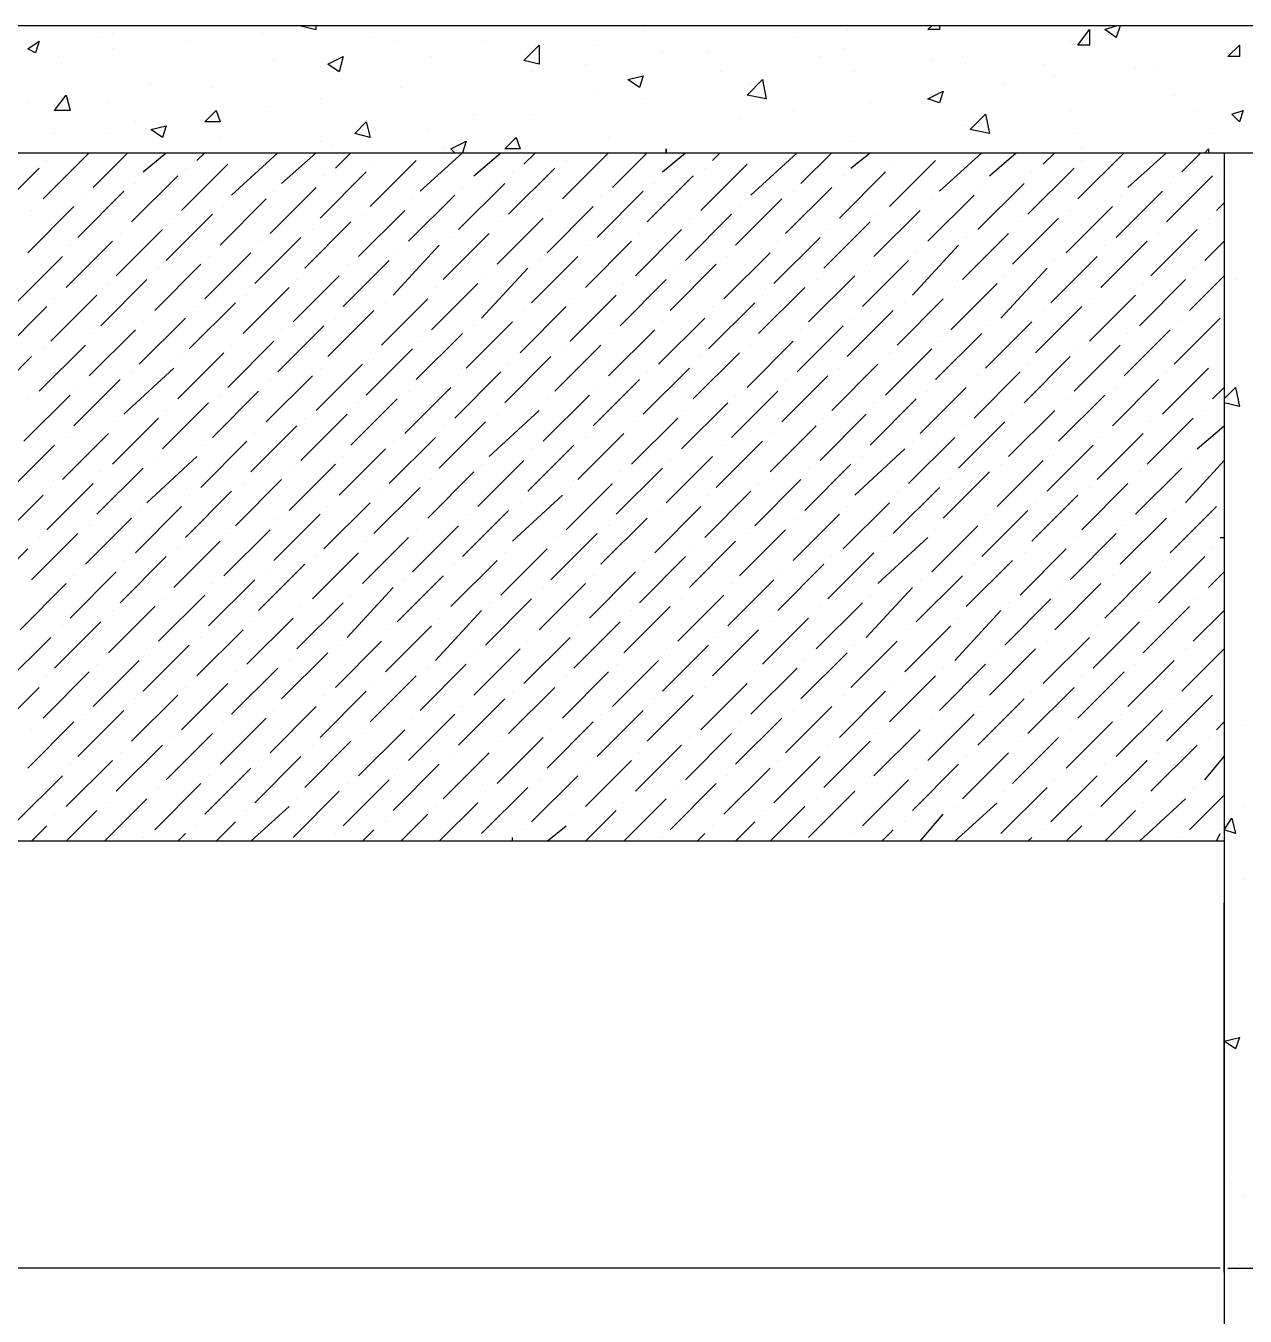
# Model space of a CAD drawing. Header units: inches. Extents: x 9636 to 21597, y -10243 to 557.
# Drawn here: x 14416.1 to 14474.4, y -2381.8 to -2320.2 of the extents above; entities that cross this region are included whole.
import ezdxf

# ---------------------------------------------------------------- set-up
doc = ezdxf.new("R2010")
doc.units = ezdxf.units.IN
doc.header["$MEASUREMENT"] = 0
doc.layers.add('PDF2_0', color=7, linetype='Continuous')
doc.layers.add('PDF2_IEL-HATCH-002', color=7, linetype='Continuous', true_color=0xd7ebd2)

msp = doc.modelspace()

# ---------------------------------------------------------------- linework, layer by layer
at = {"layer": 'PDF2_0', "lineweight": 25}
for points in [[(14818.435, -2326.237), (14818.435, -2429.13), (14827.438, -2429.13), (14827.438, -2320.173), (14216.322, -2320.173), (14216.322, -2437.031), (14225.325, -2437.031), (14225.325, -2326.237)], [(14216.322, -2326.237), (14827.438, -2326.237)], [(14473.373, -2326.237), (14473.373, -2410.205), (14482.376, -2410.205), (14482.376, -2326.237)], [(14473.373, -2359.126), (14321.421, -2359.126), (14321.421, -2365.189), (14225.325, -2365.189)]]:
    msp.add_lwpolyline(points, dxfattribs=at)
at = {"layer": 'PDF2_0', "color": 254, "lineweight": 25, "true_color": 0xdbdbdb}
msp.add_lwpolyline([(14473.373, -2379.705), (14473.373, -2362.066)], close=True, dxfattribs=at)
at = {"layer": 'PDF2_0', "color": 5, "lineweight": 25}
for points in [[(14473.189, -2379.521), (14403.001, -2379.521)], [(14473.557, -2379.521), (14475.945, -2379.521)]]:
    msp.add_lwpolyline(points, dxfattribs=at)
at = {"layer": 'PDF2_0', "color": 5, "transparency": 33554559}
for points in [[(14473.189, -2379.521), (14473.373, -2379.521), (14473.373, -2379.521)], [(14473.557, -2379.521), (14473.373, -2379.521), (14473.373, -2379.521)]]:
    msp.add_solid(points, dxfattribs=at)
at = {"layer": 'PDF2_IEL-HATCH-002', "color": 251, "lineweight": 25, "true_color": 0x636466}
for points in [[(14422.11, -2320.173), (14422.11, -2320.173)], [(14429.276, -2320.173), (14429.276, -2320.173)], [(14429.276, -2320.173), (14430.011, -2320.357), (14430.011, -2320.173)], [(14459.776, -2320.173), (14459.776, -2320.357), (14459.225, -2320.357), (14459.409, -2320.173)], [(14468.412, -2320.173), (14468.228, -2320.724), (14467.677, -2320.357), (14468.228, -2320.173)], [(14471.168, -2320.173), (14471.168, -2320.173)], [(14419.721, -2320.724), (14419.721, -2320.724)], [(14420.272, -2320.541), (14420.272, -2320.541)], [(14427.438, -2320.541), (14427.438, -2320.541)], [(14432.767, -2320.724), (14432.767, -2320.724)], [(14445.628, -2320.357), (14445.628, -2320.357)], [(14452.978, -2320.724), (14452.978, -2320.724)], [(14455.367, -2320.357), (14455.367, -2320.357)], [(14460.879, -2320.357), (14460.879, -2320.357)], [(14420.272, -2321.276), (14420.272, -2321.276)], [(14423.947, -2320.908), (14423.947, -2320.908)], [(14433.869, -2320.908), (14433.869, -2320.908)], [(14438.095, -2320.908), (14438.095, -2320.908)], [(14440.484, -2321.092), (14440.484, -2321.092)], [(14443.424, -2321.092), (14443.424, -2321.092)], [(14455.183, -2321.276), (14455.183, -2321.276)], [(14466.023, -2320.908), (14466.023, -2320.908)], [(14417.7, -2321.643), (14417.7, -2321.643)], [(14427.989, -2321.827), (14427.989, -2321.827)], [(14435.523, -2321.643), (14435.523, -2321.643)], [(14442.872, -2322.011), (14442.872, -2322.011)], [(14446.547, -2321.459), (14446.547, -2321.459)], [(14448.752, -2321.459), (14448.752, -2321.459)], [(14454.08, -2321.643), (14454.08, -2321.643)], [(14459.409, -2321.827), (14459.409, -2321.827)], [(14460.879, -2321.643), (14460.879, -2321.643)], [(14464.737, -2322.011), (14464.737, -2322.011)], [(14430.378, -2322.378), (14430.378, -2322.378)], [(14440.3, -2322.378), (14440.3, -2322.378)], [(14449.303, -2322.378), (14449.303, -2322.378)], [(14455.734, -2322.378), (14455.734, -2322.378)], [(14465.288, -2322.562), (14465.288, -2322.562)], [(14469.147, -2322.194), (14469.147, -2322.194)], [(14470.066, -2322.194), (14470.066, -2322.194)], [(14422.11, -2322.929), (14422.11, -2322.929)], [(14425.05, -2323.113), (14425.05, -2323.113)], [(14434.053, -2323.113), (14434.053, -2323.113)], [(14450.773, -2322.929), (14450.773, -2322.929)], [(14462.9, -2322.929), (14462.9, -2322.929)], [(14416.23, -2323.848), (14416.23, -2323.848)], [(14420.089, -2323.848), (14420.089, -2323.848)], [(14430.194, -2323.664), (14430.194, -2323.664)], [(14443.424, -2323.297), (14443.424, -2323.297)], [(14445.628, -2323.664), (14445.628, -2323.664)], [(14456.469, -2323.848), (14456.469, -2323.848)], [(14470.984, -2323.48), (14470.984, -2323.48)], [(14427.622, -2324.032), (14427.622, -2324.032)], [(14437.544, -2324.399), (14437.544, -2324.399)], [(14440.3, -2324.399), (14440.3, -2324.399)], [(14452.794, -2324.215), (14452.794, -2324.215)], [(14466.023, -2324.215), (14466.023, -2324.215)], [(14472.087, -2324.215), (14472.087, -2324.215)], [(14421.375, -2324.767), (14421.375, -2324.767)], [(14450.222, -2324.583), (14450.222, -2324.583)], [(14460.879, -2324.95), (14460.879, -2324.95)], [(14417.516, -2325.318), (14417.516, -2325.318)], [(14420.089, -2325.318), (14420.089, -2325.318)], [(14425.417, -2325.502), (14425.417, -2325.502)], [(14430.194, -2325.685), (14430.194, -2325.685)], [(14431.848, -2325.318), (14431.848, -2325.318)], [(14435.339, -2325.134), (14435.339, -2325.134)], [(14436.625, -2326.237), (14436.441, -2326.053), (14437.176, -2325.685), (14436.993, -2326.237)], [(14443.975, -2325.502), (14443.975, -2325.502)], [(14455.55, -2325.685), (14455.55, -2325.685)], [(14466.391, -2325.318), (14466.391, -2325.318)], [(14472.822, -2325.318), (14472.822, -2325.318)], [(14430.746, -2325.869), (14430.746, -2325.869)], [(14436.074, -2326.053), (14436.074, -2326.053)], [(14440.116, -2325.869), (14440.116, -2325.869)], [(14466.575, -2326.053), (14466.575, -2326.053)], [(14472.454, -2326.237), (14472.638, -2326.053), (14472.638, -2326.237)], [(14473.557, -2327.706), (14473.557, -2327.706)], [(14473.924, -2332.3), (14473.924, -2332.3)], [(14473.373, -2337.996), (14473.924, -2337.445), (14474.108, -2338.363), (14473.373, -2338.18)], [(14474.292, -2353.614), (14474.292, -2353.614)], [(14474.292, -2357.472), (14474.292, -2357.472)], [(14474.292, -2360.963), (14474.292, -2360.963)], [(14473.74, -2369.048), (14473.74, -2369.048)], [(14473.74, -2375.479), (14473.74, -2375.479)], [(14474.292, -2376.03), (14474.292, -2376.03)], [(14473.74, -2379.153), (14473.74, -2379.153)], [(14474.108, -2379.337), (14474.108, -2379.337)]]:
    msp.add_lwpolyline(points, dxfattribs=at)
for points in [[(14466.942, -2320.357), (14466.942, -2321.092), (14466.391, -2321.092)], [(14416.781, -2320.908), (14416.598, -2321.459), (14416.23, -2321.276)], [(14440.667, -2322.011), (14439.933, -2321.827), (14440.667, -2321.092)], [(14474.108, -2321.092), (14474.108, -2321.643), (14473.557, -2321.643)], [(14431.297, -2321.643), (14431.113, -2322.378), (14430.562, -2322.011)], [(14445.628, -2322.562), (14445.445, -2323.113), (14444.893, -2322.746)], [(14451.508, -2323.664), (14450.589, -2323.48), (14451.324, -2322.746)], [(14418.068, -2323.48), (14418.251, -2324.215), (14417.516, -2324.215)], [(14459.96, -2323.297), (14459.776, -2323.848), (14459.225, -2323.664)], [(14425.233, -2324.215), (14425.417, -2324.767), (14424.682, -2324.767)], [(14462.165, -2325.318), (14461.246, -2325.134), (14461.981, -2324.399)], [(14474.292, -2324.215), (14474.108, -2324.767), (14473.74, -2324.399)], [(14422.845, -2324.95), (14422.661, -2325.502), (14422.11, -2325.134)], [(14432.399, -2324.767), (14432.583, -2325.502), (14431.848, -2325.318)], [(14439.565, -2325.502), (14439.749, -2326.053), (14439.014, -2326.053)], [(14446.731, -2326.053), (14446.731, -2326.237)], [(14473.74, -2358.023), (14473.924, -2358.758), (14473.373, -2358.575)], [(14474.108, -2368.497), (14473.924, -2369.048), (14473.373, -2368.68)]]:
    msp.add_lwpolyline(points, close=True, dxfattribs=at)
at = {"layer": 'PDF2_IEL-HATCH-002', "lineweight": 25}
for points in [[(14416.965, -2328.441), (14419.17, -2326.237)], [(14419.354, -2327.89), (14421.007, -2326.237)], [(14421.742, -2327.155), (14422.845, -2326.237)], [(14424.315, -2326.604), (14424.682, -2326.237)], [(14425.968, -2328.258), (14428.173, -2326.237)], [(14426.152, -2326.237), (14426.152, -2326.237)], [(14428.357, -2327.706), (14430.011, -2326.237)], [(14430.929, -2326.972), (14431.664, -2326.237)], [(14433.318, -2326.237), (14433.502, -2326.237)], [(14434.972, -2328.074), (14436.993, -2326.237)], [(14437.544, -2327.339), (14438.83, -2326.237)], [(14439.933, -2326.788), (14440.484, -2326.237)], [(14441.77, -2328.441), (14443.975, -2326.237)], [(14444.159, -2327.89), (14445.812, -2326.237)], [(14446.547, -2327.155), (14447.65, -2326.237)], [(14448.936, -2326.604), (14449.303, -2326.237)], [(14450.773, -2328.258), (14452.978, -2326.237)], [(14450.957, -2326.237), (14450.957, -2326.237)], [(14453.162, -2327.706), (14454.632, -2326.237)], [(14455.55, -2326.972), (14456.469, -2326.237)], [(14458.123, -2326.237), (14458.123, -2326.237)], [(14459.776, -2328.074), (14461.797, -2326.237)], [(14462.165, -2327.339), (14463.451, -2326.237)], [(14464.737, -2326.788), (14465.288, -2326.237)], [(14466.391, -2328.441), (14468.596, -2326.237)], [(14468.78, -2327.89), (14470.617, -2326.237)], [(14471.352, -2327.155), (14472.271, -2326.237)], [(14414.577, -2329.176), (14416.781, -2326.972)], [(14417.149, -2326.604), (14417.149, -2326.604)], [(14423.58, -2328.993), (14425.785, -2326.788)], [(14423.763, -2326.972), (14423.763, -2326.972)], [(14432.583, -2328.809), (14434.788, -2326.604)], [(14432.767, -2326.788), (14432.767, -2326.788)], [(14439.198, -2329.176), (14441.402, -2326.972)], [(14441.954, -2326.604), (14441.954, -2326.604)], [(14448.385, -2328.993), (14450.589, -2326.788)], [(14448.568, -2326.972), (14448.568, -2326.972)], [(14457.388, -2328.809), (14459.593, -2326.604)], [(14457.571, -2326.788), (14457.571, -2326.788)], [(14464.002, -2329.176), (14466.207, -2326.972)], [(14466.575, -2326.604), (14466.575, -2326.604)], [(14473.189, -2326.972), (14473.189, -2326.972)], [(14421.191, -2329.544), (14423.396, -2327.339)], [(14430.194, -2329.36), (14432.399, -2327.155)], [(14430.378, -2327.339), (14430.378, -2327.339)], [(14439.381, -2327.155), (14439.381, -2327.155)], [(14445.812, -2329.544), (14448.017, -2327.339)], [(14454.999, -2329.36), (14457.204, -2327.155)], [(14455.183, -2327.339), (14455.183, -2327.339)], [(14464.186, -2327.155), (14464.186, -2327.155)], [(14470.617, -2329.544), (14472.822, -2327.339)], [(14418.619, -2330.279), (14420.824, -2328.074)], [(14421.375, -2327.706), (14421.375, -2327.706)], [(14427.806, -2330.095), (14430.011, -2327.89)], [(14427.989, -2328.074), (14427.989, -2328.074)], [(14436.809, -2329.911), (14439.014, -2327.706)], [(14436.993, -2327.89), (14436.993, -2327.89)], [(14443.424, -2330.279), (14445.628, -2328.074)], [(14446.18, -2327.706), (14446.18, -2327.706)], [(14452.427, -2330.095), (14454.632, -2327.89)], [(14452.794, -2328.074), (14452.794, -2328.074)], [(14461.614, -2329.911), (14463.819, -2327.706)], [(14461.797, -2327.89), (14461.797, -2327.89)], [(14468.228, -2330.279), (14470.433, -2328.074)], [(14470.801, -2327.706), (14470.801, -2327.706)], [(14416.23, -2331.014), (14418.435, -2328.809)], [(14418.986, -2328.258), (14418.986, -2328.258)], [(14425.417, -2330.646), (14427.622, -2328.441)], [(14425.601, -2328.809), (14425.601, -2328.809)], [(14434.42, -2330.463), (14436.625, -2328.258)], [(14434.604, -2328.441), (14434.604, -2328.441)], [(14441.035, -2331.014), (14443.24, -2328.809)], [(14443.607, -2328.258), (14443.607, -2328.258)], [(14450.038, -2330.646), (14452.243, -2328.441)], [(14450.222, -2328.809), (14450.222, -2328.809)], [(14459.225, -2330.463), (14461.43, -2328.258)], [(14459.409, -2328.441), (14459.409, -2328.441)], [(14465.84, -2331.014), (14468.045, -2328.809)], [(14468.412, -2328.258), (14468.412, -2328.258)], [(14473.006, -2328.993), (14473.373, -2328.625)], [(14416.414, -2328.993), (14416.414, -2328.993)], [(14422.845, -2331.381), (14425.05, -2329.176)], [(14423.212, -2329.36), (14423.212, -2329.36)], [(14432.032, -2331.198), (14434.237, -2328.993)], [(14432.215, -2329.176), (14432.215, -2329.176)], [(14438.646, -2331.565), (14440.851, -2329.36)], [(14441.219, -2328.993), (14441.219, -2328.993)], [(14447.65, -2331.381), (14449.854, -2329.176)], [(14447.833, -2329.36), (14447.833, -2329.36)], [(14456.653, -2331.198), (14458.858, -2328.993)], [(14456.837, -2329.176), (14456.837, -2329.176)], [(14463.267, -2331.565), (14465.472, -2329.36)], [(14466.023, -2328.993), (14466.023, -2328.993)], [(14472.638, -2329.36), (14472.638, -2329.36)], [(14420.456, -2332.116), (14422.661, -2329.911)], [(14429.459, -2331.749), (14431.664, -2329.544)], [(14429.827, -2329.911), (14429.827, -2329.911)], [(14438.83, -2329.544), (14438.83, -2329.544)], [(14445.261, -2332.116), (14447.466, -2329.911)], [(14454.264, -2331.749), (14456.469, -2329.544)], [(14454.448, -2329.911), (14454.448, -2329.911)], [(14463.635, -2329.544), (14463.635, -2329.544)], [(14469.882, -2332.116), (14472.087, -2329.911)], [(14418.068, -2332.667), (14420.272, -2330.463)], [(14418.251, -2330.646), (14418.251, -2330.646)], [(14420.64, -2330.095), (14420.64, -2330.095)], [(14427.071, -2332.484), (14429.276, -2330.279)], [(14427.255, -2330.463), (14427.255, -2330.463)], [(14433.685, -2333.035), (14435.89, -2330.646)], [(14436.074, -2332.3), (14438.279, -2330.095)], [(14436.441, -2330.279), (14436.441, -2330.279)], [(14442.872, -2332.667), (14445.077, -2330.463)], [(14443.056, -2330.646), (14443.056, -2330.646)], [(14445.445, -2330.095), (14445.445, -2330.095)], [(14451.876, -2332.484), (14454.08, -2330.279)], [(14452.059, -2330.463), (14452.059, -2330.463)], [(14458.49, -2333.035), (14460.695, -2330.646)], [(14460.879, -2332.3), (14463.084, -2330.095)], [(14461.063, -2330.279), (14461.063, -2330.279)], [(14467.493, -2332.667), (14469.698, -2330.463)], [(14467.677, -2330.646), (14467.677, -2330.646)], [(14470.249, -2330.095), (14470.249, -2330.095)], [(14472.454, -2331.381), (14473.373, -2330.463)], [(14415.679, -2333.402), (14417.884, -2331.198)], [(14424.682, -2333.219), (14426.887, -2331.014)], [(14424.866, -2331.198), (14424.866, -2331.198)], [(14433.869, -2331.014), (14433.869, -2331.014)], [(14440.3, -2333.402), (14442.505, -2331.198)], [(14449.487, -2333.219), (14451.692, -2331.014)], [(14449.671, -2331.198), (14449.671, -2331.198)], [(14458.674, -2331.014), (14458.674, -2331.014)], [(14465.105, -2333.402), (14467.31, -2331.198)], [(14422.294, -2333.77), (14424.498, -2331.565)], [(14422.477, -2331.749), (14422.477, -2331.749)], [(14431.297, -2333.586), (14433.502, -2331.381)], [(14431.481, -2331.565), (14431.481, -2331.565)], [(14437.911, -2334.137), (14440.116, -2331.749)], [(14440.667, -2331.381), (14440.667, -2331.381)], [(14446.915, -2333.77), (14449.119, -2331.565)], [(14447.282, -2331.749), (14447.282, -2331.749)], [(14456.102, -2333.586), (14458.306, -2331.381)], [(14456.285, -2331.565), (14456.285, -2331.565)], [(14462.716, -2334.137), (14464.921, -2331.749)], [(14465.288, -2331.381), (14465.288, -2331.381)], [(14471.903, -2331.749), (14471.903, -2331.749)], [(14419.721, -2334.505), (14421.926, -2332.3)], [(14420.089, -2332.484), (14420.089, -2332.484)], [(14428.908, -2334.321), (14431.113, -2332.116)], [(14429.092, -2332.3), (14429.092, -2332.3)], [(14435.523, -2334.689), (14437.728, -2332.484)], [(14438.095, -2332.116), (14438.095, -2332.116)], [(14444.526, -2334.505), (14446.731, -2332.3)], [(14444.71, -2332.484), (14444.71, -2332.484)], [(14453.529, -2334.321), (14455.734, -2332.116)], [(14453.897, -2332.3), (14453.897, -2332.3)], [(14460.328, -2334.689), (14462.532, -2332.484)], [(14462.9, -2332.116), (14462.9, -2332.116)], [(14469.331, -2334.505), (14471.536, -2332.3)], [(14469.514, -2332.484), (14469.514, -2332.484)], [(14471.719, -2333.77), (14473.373, -2332.116)], [(14417.333, -2335.24), (14419.538, -2333.035)], [(14426.52, -2334.872), (14428.724, -2332.667)], [(14426.703, -2333.035), (14426.703, -2333.035)], [(14435.707, -2332.667), (14435.707, -2332.667)], [(14442.137, -2335.24), (14444.342, -2333.035)], [(14451.141, -2334.872), (14453.345, -2332.667)], [(14451.324, -2333.035), (14451.324, -2333.035)], [(14460.511, -2332.667), (14460.511, -2332.667)], [(14466.942, -2335.24), (14469.147, -2333.035)], [(14414.944, -2335.791), (14417.149, -2333.586)], [(14417.516, -2333.219), (14417.516, -2333.219)], [(14423.947, -2335.607), (14426.152, -2333.402)], [(14424.315, -2333.586), (14424.315, -2333.586)], [(14433.134, -2335.424), (14435.339, -2333.219)], [(14433.318, -2333.402), (14433.318, -2333.402)], [(14439.749, -2335.791), (14441.954, -2333.586)], [(14442.321, -2333.219), (14442.321, -2333.219)], [(14448.752, -2335.607), (14450.957, -2333.402)], [(14448.936, -2333.586), (14448.936, -2333.586)], [(14457.755, -2335.424), (14459.96, -2333.219)], [(14458.123, -2333.402), (14458.123, -2333.402)], [(14464.37, -2335.791), (14466.575, -2333.586)], [(14467.126, -2333.219), (14467.126, -2333.219)], [(14421.559, -2336.342), (14423.763, -2334.137)], [(14421.742, -2334.321), (14421.742, -2334.321)], [(14430.562, -2335.975), (14432.767, -2333.77)], [(14430.929, -2334.137), (14430.929, -2334.137)], [(14437.176, -2336.526), (14439.381, -2334.321)], [(14439.933, -2333.77), (14439.933, -2333.77)], [(14446.363, -2336.342), (14448.568, -2334.137)], [(14446.547, -2334.321), (14446.547, -2334.321)], [(14455.367, -2335.975), (14457.571, -2333.77)], [(14455.55, -2334.137), (14455.55, -2334.137)], [(14461.981, -2336.526), (14464.186, -2334.321)], [(14464.737, -2333.77), (14464.737, -2333.77)], [(14470.984, -2336.342), (14473.189, -2334.137)], [(14471.352, -2334.321), (14471.352, -2334.321)], [(14419.17, -2336.893), (14421.375, -2334.689)], [(14419.354, -2334.872), (14419.354, -2334.872)], [(14428.173, -2336.71), (14430.378, -2334.505)], [(14428.357, -2334.689), (14428.357, -2334.689)], [(14434.788, -2337.077), (14436.993, -2334.872)], [(14437.544, -2334.505), (14437.544, -2334.505)], [(14443.975, -2336.893), (14446.18, -2334.689)], [(14444.159, -2334.872), (14444.159, -2334.872)], [(14452.978, -2336.71), (14455.183, -2334.505)], [(14453.162, -2334.689), (14453.162, -2334.689)], [(14459.593, -2337.077), (14461.797, -2334.872)], [(14462.165, -2334.505), (14462.165, -2334.505)], [(14468.596, -2336.893), (14470.801, -2334.689)], [(14468.78, -2334.872), (14468.78, -2334.872)], [(14416.781, -2337.628), (14418.986, -2335.424)], [(14425.785, -2337.445), (14427.989, -2335.24)], [(14425.968, -2335.424), (14425.968, -2335.424)], [(14434.972, -2335.24), (14434.972, -2335.24)], [(14441.402, -2337.628), (14443.607, -2335.424)], [(14450.589, -2337.445), (14452.794, -2335.24)], [(14450.773, -2335.424), (14450.773, -2335.424)], [(14459.776, -2335.24), (14459.776, -2335.24)], [(14466.207, -2337.628), (14468.412, -2335.424)], [(14414.209, -2338.18), (14416.414, -2335.975)], [(14416.965, -2335.607), (14416.965, -2335.607)], [(14423.396, -2337.996), (14425.601, -2335.791)], [(14423.58, -2335.975), (14423.58, -2335.975)], [(14432.399, -2337.812), (14434.604, -2335.607)], [(14432.583, -2335.791), (14432.583, -2335.791)], [(14439.014, -2338.18), (14441.219, -2335.975)], [(14441.77, -2335.607), (14441.77, -2335.607)], [(14448.017, -2337.996), (14450.222, -2335.791)], [(14448.385, -2335.975), (14448.385, -2335.975)], [(14457.204, -2337.812), (14459.409, -2335.607)], [(14457.388, -2335.791), (14457.388, -2335.791)], [(14463.819, -2338.18), (14466.023, -2335.975)], [(14466.391, -2335.607), (14466.391, -2335.607)], [(14473.006, -2335.975), (14473.006, -2335.975)], [(14420.824, -2338.731), (14423.212, -2336.526)], [(14421.191, -2336.71), (14421.191, -2336.71)], [(14430.011, -2338.547), (14432.215, -2336.342)], [(14430.194, -2336.526), (14430.194, -2336.526)], [(14436.625, -2338.915), (14438.83, -2336.71)], [(14439.198, -2336.342), (14439.198, -2336.342)], [(14445.628, -2338.731), (14447.833, -2336.526)], [(14445.812, -2336.71), (14445.812, -2336.71)], [(14454.632, -2338.547), (14456.837, -2336.342)], [(14454.999, -2336.526), (14454.999, -2336.526)], [(14461.43, -2338.915), (14463.635, -2336.71)], [(14464.002, -2336.342), (14464.002, -2336.342)], [(14470.433, -2338.731), (14472.638, -2336.526)], [(14470.617, -2336.71), (14470.617, -2336.71)], [(14418.435, -2339.282), (14420.64, -2337.077)], [(14418.619, -2337.445), (14418.619, -2337.445)], [(14427.622, -2339.098), (14429.827, -2336.893)], [(14427.806, -2337.077), (14427.806, -2337.077)], [(14434.237, -2339.65), (14436.441, -2337.445)], [(14436.809, -2336.893), (14436.809, -2336.893)], [(14443.24, -2339.282), (14445.445, -2337.077)], [(14443.424, -2337.445), (14443.424, -2337.445)], [(14452.243, -2339.098), (14454.448, -2336.893)], [(14452.427, -2337.077), (14452.427, -2337.077)], [(14458.858, -2339.65), (14461.063, -2337.445)], [(14461.614, -2336.893), (14461.614, -2336.893)], [(14468.045, -2339.282), (14470.249, -2337.077)], [(14468.228, -2337.445), (14468.228, -2337.445)], [(14472.822, -2337.996), (14473.373, -2337.445)], [(14416.046, -2340.017), (14418.251, -2337.812)], [(14416.23, -2337.996), (14416.23, -2337.996)], [(14425.05, -2339.833), (14427.255, -2337.628)], [(14425.417, -2337.812), (14425.417, -2337.812)], [(14431.664, -2340.201), (14433.869, -2337.996)], [(14434.42, -2337.628), (14434.42, -2337.628)], [(14440.851, -2340.017), (14443.056, -2337.812)], [(14441.035, -2337.996), (14441.035, -2337.996)], [(14449.854, -2339.833), (14452.059, -2337.628)], [(14450.038, -2337.812), (14450.038, -2337.812)], [(14456.469, -2340.201), (14458.674, -2337.996)], [(14459.225, -2337.628), (14459.225, -2337.628)], [(14465.472, -2340.017), (14467.677, -2337.812)], [(14465.84, -2337.996), (14465.84, -2337.996)], [(14422.661, -2340.384), (14424.866, -2338.18)], [(14422.845, -2338.547), (14422.845, -2338.547)], [(14432.032, -2338.18), (14432.032, -2338.18)], [(14438.279, -2340.752), (14440.667, -2338.547)], [(14447.466, -2340.384), (14449.671, -2338.18)], [(14447.65, -2338.547), (14447.65, -2338.547)], [(14456.653, -2338.18), (14456.653, -2338.18)], [(14463.084, -2340.752), (14465.288, -2338.547)], [(14472.454, -2338.547), (14472.454, -2338.547)], [(14420.272, -2341.119), (14422.477, -2338.915)], [(14420.456, -2339.098), (14420.456, -2339.098)], [(14426.887, -2341.487), (14429.092, -2339.282)], [(14429.276, -2340.936), (14431.481, -2338.731)], [(14429.459, -2338.915), (14429.459, -2338.915)], [(14435.89, -2341.303), (14438.095, -2339.098)], [(14436.074, -2339.282), (14436.074, -2339.282)], [(14438.646, -2338.731), (14438.646, -2338.731)], [(14445.077, -2341.119), (14447.282, -2338.915)], [(14445.261, -2339.098), (14445.261, -2339.098)], [(14451.692, -2341.487), (14453.897, -2339.282)], [(14454.08, -2340.936), (14456.285, -2338.731)], [(14454.264, -2338.915), (14454.264, -2338.915)], [(14460.695, -2341.303), (14462.9, -2339.098)], [(14460.879, -2339.282), (14460.879, -2339.282)], [(14463.267, -2338.731), (14463.267, -2338.731)], [(14469.698, -2341.119), (14471.903, -2338.915)], [(14469.882, -2339.098), (14469.882, -2339.098)], [(14472.087, -2340.384), (14473.373, -2339.282)], [(14417.884, -2341.854), (14420.089, -2339.65)], [(14418.068, -2339.833), (14418.068, -2339.833)], [(14427.071, -2339.65), (14427.071, -2339.65)], [(14433.502, -2342.038), (14435.707, -2339.833)], [(14442.505, -2341.854), (14444.71, -2339.65)], [(14442.872, -2339.833), (14442.872, -2339.833)], [(14451.876, -2339.65), (14451.876, -2339.65)], [(14458.306, -2342.038), (14460.511, -2339.833)], [(14467.31, -2341.854), (14469.514, -2339.65)], [(14467.493, -2339.833), (14467.493, -2339.833)], [(14415.312, -2342.406), (14417.516, -2340.201)], [(14424.498, -2342.222), (14426.703, -2340.017)], [(14424.682, -2340.201), (14424.682, -2340.201)], [(14431.113, -2342.589), (14433.318, -2340.384)], [(14433.685, -2340.017), (14433.685, -2340.017)], [(14440.116, -2342.406), (14442.321, -2340.201)], [(14440.3, -2340.384), (14440.3, -2340.384)], [(14449.119, -2342.222), (14451.324, -2340.017)], [(14449.487, -2340.201), (14449.487, -2340.201)], [(14455.734, -2342.589), (14458.123, -2340.384)], [(14458.49, -2340.017), (14458.49, -2340.017)], [(14464.921, -2342.406), (14467.126, -2340.201)], [(14465.105, -2340.384), (14465.105, -2340.384)], [(14421.926, -2342.957), (14424.315, -2340.752)], [(14422.294, -2340.936), (14422.294, -2340.936)], [(14428.724, -2343.324), (14430.929, -2341.119)], [(14431.297, -2340.752), (14431.297, -2340.752)], [(14437.728, -2343.141), (14439.933, -2340.936)], [(14437.911, -2341.119), (14437.911, -2341.119)], [(14446.731, -2342.957), (14448.936, -2340.752)], [(14446.915, -2340.936), (14446.915, -2340.936)], [(14453.345, -2343.324), (14455.55, -2341.119)], [(14456.102, -2340.752), (14456.102, -2340.752)], [(14462.532, -2343.141), (14464.737, -2340.936)], [(14462.716, -2341.119), (14462.716, -2341.119)], [(14471.536, -2342.957), (14473.373, -2340.936)], [(14471.719, -2340.936), (14471.719, -2340.936)], [(14419.538, -2343.508), (14421.742, -2341.303)], [(14419.721, -2341.487), (14419.721, -2341.487)], [(14428.908, -2341.303), (14428.908, -2341.303)], [(14435.339, -2343.692), (14437.544, -2341.487)], [(14444.342, -2343.508), (14446.547, -2341.303)], [(14444.526, -2341.487), (14444.526, -2341.487)], [(14453.529, -2341.303), (14453.529, -2341.303)], [(14459.96, -2343.692), (14462.165, -2341.487)], [(14469.147, -2343.508), (14471.352, -2341.303)], [(14469.331, -2341.487), (14469.331, -2341.487)], [(14417.149, -2344.243), (14419.354, -2342.038)], [(14417.333, -2342.222), (14417.333, -2342.222)], [(14426.152, -2344.059), (14428.357, -2341.854)], [(14426.52, -2342.038), (14426.52, -2342.038)], [(14432.767, -2344.427), (14434.972, -2342.222)], [(14435.523, -2341.854), (14435.523, -2341.854)], [(14441.954, -2344.243), (14444.159, -2342.038)], [(14442.137, -2342.222), (14442.137, -2342.222)], [(14450.957, -2344.059), (14453.162, -2341.854)], [(14451.141, -2342.038), (14451.141, -2342.038)], [(14457.571, -2344.427), (14459.776, -2342.222)], [(14460.328, -2341.854), (14460.328, -2341.854)], [(14466.575, -2344.243), (14468.78, -2342.038)], [(14466.942, -2342.222), (14466.942, -2342.222)], [(14414.76, -2344.794), (14416.965, -2342.589)], [(14423.763, -2344.61), (14425.968, -2342.406)], [(14423.947, -2342.589), (14423.947, -2342.589)], [(14430.378, -2345.162), (14432.583, -2342.957)], [(14433.134, -2342.406), (14433.134, -2342.406)], [(14439.381, -2344.794), (14441.77, -2342.589)], [(14439.749, -2342.957), (14439.749, -2342.957)], [(14448.568, -2344.61), (14450.773, -2342.406)], [(14448.752, -2342.589), (14448.752, -2342.589)], [(14455.183, -2345.162), (14457.388, -2342.957)], [(14457.755, -2342.406), (14457.755, -2342.406)], [(14464.186, -2344.794), (14466.391, -2342.589)], [(14464.37, -2342.957), (14464.37, -2342.957)], [(14421.375, -2345.345), (14423.58, -2343.141)], [(14421.559, -2343.324), (14421.559, -2343.324)], [(14427.989, -2345.713), (14430.194, -2343.508)], [(14430.562, -2343.141), (14430.562, -2343.141)], [(14436.993, -2345.529), (14439.198, -2343.324)], [(14437.176, -2343.508), (14437.176, -2343.508)], [(14446.18, -2345.345), (14448.385, -2343.141)], [(14446.363, -2343.324), (14446.363, -2343.324)], [(14452.794, -2345.713), (14454.999, -2343.508)], [(14455.367, -2343.141), (14455.367, -2343.141)], [(14461.797, -2345.529), (14464.002, -2343.324)], [(14461.981, -2343.508), (14461.981, -2343.508)], [(14470.801, -2345.345), (14473.006, -2343.141)], [(14470.984, -2343.324), (14470.984, -2343.324)], [(14418.986, -2345.897), (14421.191, -2343.692)], [(14419.17, -2344.059), (14419.17, -2344.059)], [(14428.173, -2343.692), (14428.173, -2343.692)], [(14434.604, -2346.264), (14436.809, -2344.059)], [(14443.607, -2345.897), (14445.812, -2343.692)], [(14443.975, -2344.059), (14443.975, -2344.059)], [(14452.978, -2343.692), (14452.978, -2343.692)], [(14459.409, -2346.264), (14461.614, -2344.059)], [(14468.412, -2345.897), (14470.617, -2343.692)], [(14468.596, -2344.059), (14468.596, -2344.059)], [(14416.414, -2346.632), (14418.619, -2344.427)], [(14416.781, -2344.61), (14416.781, -2344.61)], [(14423.212, -2346.999), (14425.417, -2344.794)], [(14425.601, -2346.448), (14427.806, -2344.243)], [(14425.785, -2344.427), (14425.785, -2344.427)], [(14432.215, -2346.815), (14434.42, -2344.61)], [(14432.399, -2344.794), (14432.399, -2344.794)], [(14434.788, -2344.243), (14434.788, -2344.243)], [(14441.219, -2346.632), (14443.424, -2344.427)], [(14441.402, -2344.61), (14441.402, -2344.61)], [(14447.833, -2346.999), (14450.038, -2344.794)], [(14450.222, -2346.448), (14452.427, -2344.243)], [(14450.589, -2344.427), (14450.589, -2344.427)], [(14456.837, -2346.815), (14459.225, -2344.61)], [(14457.204, -2344.794), (14457.204, -2344.794)], [(14459.593, -2344.243), (14459.593, -2344.243)], [(14466.023, -2346.632), (14468.228, -2344.427)], [(14466.207, -2344.61), (14466.207, -2344.61)], [(14473.189, -2344.61), (14473.373, -2344.61)], [(14414.025, -2347.367), (14416.23, -2345.162)], [(14423.396, -2345.162), (14423.396, -2345.162)], [(14429.827, -2347.55), (14432.032, -2345.345)], [(14438.83, -2347.367), (14441.035, -2345.162)], [(14439.014, -2345.345), (14439.014, -2345.345)], [(14448.017, -2345.162), (14448.017, -2345.162)], [(14454.448, -2347.55), (14456.653, -2345.345)], [(14463.635, -2347.367), (14465.84, -2345.162)], [(14463.819, -2345.345), (14463.819, -2345.345)], [(14472.822, -2345.162), (14472.822, -2345.162)], [(14420.64, -2347.734), (14422.845, -2345.529)], [(14420.824, -2345.713), (14420.824, -2345.713)], [(14427.255, -2348.102), (14429.459, -2345.897)], [(14430.011, -2345.529), (14430.011, -2345.529)], [(14436.441, -2347.918), (14438.646, -2345.713)], [(14436.625, -2345.897), (14436.625, -2345.897)], [(14445.445, -2347.734), (14447.65, -2345.529)], [(14445.628, -2345.713), (14445.628, -2345.713)], [(14452.059, -2348.102), (14454.264, -2345.897)], [(14454.632, -2345.529), (14454.632, -2345.529)], [(14461.063, -2347.918), (14463.267, -2345.713)], [(14461.43, -2345.897), (14461.43, -2345.897)], [(14470.249, -2347.734), (14472.454, -2345.529)], [(14470.433, -2345.713), (14470.433, -2345.713)], [(14418.251, -2348.469), (14420.456, -2346.264)], [(14418.435, -2346.448), (14418.435, -2346.448)], [(14424.866, -2348.836), (14427.071, -2346.632)], [(14427.622, -2346.264), (14427.622, -2346.264)], [(14433.869, -2348.653), (14436.074, -2346.448)], [(14434.237, -2346.632), (14434.237, -2346.632)], [(14443.056, -2348.469), (14445.261, -2346.264)], [(14443.24, -2346.448), (14443.24, -2346.448)], [(14449.671, -2348.836), (14451.876, -2346.632)], [(14452.243, -2346.264), (14452.243, -2346.264)], [(14458.674, -2348.653), (14460.879, -2346.448)], [(14458.858, -2346.632), (14458.858, -2346.632)], [(14467.677, -2348.469), (14469.882, -2346.264)], [(14468.045, -2346.448), (14468.045, -2346.448)], [(14472.638, -2346.999), (14473.373, -2346.264)], [(14415.863, -2349.02), (14418.068, -2346.815)], [(14425.05, -2346.815), (14425.05, -2346.815)], [(14431.481, -2349.388), (14433.685, -2346.999)], [(14440.667, -2349.02), (14442.872, -2346.815)], [(14440.851, -2346.999), (14440.851, -2346.999)], [(14449.854, -2346.815), (14449.854, -2346.815)], [(14456.285, -2349.388), (14458.49, -2346.999)], [(14465.288, -2349.02), (14467.493, -2346.815)], [(14465.472, -2346.999), (14465.472, -2346.999)], [(14420.089, -2350.123), (14422.294, -2347.918)], [(14422.477, -2349.571), (14424.682, -2347.367)], [(14422.661, -2347.55), (14422.661, -2347.55)], [(14429.092, -2349.939), (14431.297, -2347.734)], [(14429.276, -2347.918), (14429.276, -2347.918)], [(14431.664, -2347.367), (14431.664, -2347.367)], [(14438.095, -2349.755), (14440.3, -2347.55)], [(14438.279, -2347.734), (14438.279, -2347.734)], [(14444.71, -2350.123), (14446.915, -2347.918)], [(14447.282, -2349.571), (14449.487, -2347.367)], [(14447.466, -2347.55), (14447.466, -2347.55)], [(14453.897, -2349.939), (14456.102, -2347.734)], [(14454.08, -2347.918), (14454.08, -2347.918)], [(14456.469, -2347.367), (14456.469, -2347.367)], [(14462.9, -2349.755), (14465.105, -2347.55)], [(14463.084, -2347.734), (14463.084, -2347.734)], [(14469.514, -2350.123), (14471.719, -2347.918)], [(14472.087, -2347.55), (14472.087, -2347.55)], [(14420.272, -2348.102), (14420.272, -2348.102)], [(14426.703, -2350.674), (14428.908, -2348.469)], [(14435.707, -2350.49), (14437.911, -2348.102)], [(14435.89, -2348.469), (14435.89, -2348.469)], [(14445.077, -2348.102), (14445.077, -2348.102)], [(14451.324, -2350.674), (14453.529, -2348.469)], [(14460.511, -2350.49), (14462.716, -2348.102)], [(14460.695, -2348.469), (14460.695, -2348.469)], [(14469.698, -2348.102), (14469.698, -2348.102)], [(14471.903, -2349.571), (14473.373, -2348.102)], [(14417.516, -2350.858), (14419.721, -2348.653)], [(14417.884, -2348.836), (14417.884, -2348.836)], [(14424.315, -2351.225), (14426.52, -2349.02)], [(14426.887, -2348.653), (14426.887, -2348.653)], [(14433.318, -2351.041), (14435.523, -2348.836)], [(14433.502, -2349.02), (14433.502, -2349.02)], [(14442.321, -2350.858), (14444.526, -2348.653)], [(14442.505, -2348.836), (14442.505, -2348.836)], [(14448.936, -2351.225), (14451.141, -2349.02)], [(14451.692, -2348.653), (14451.692, -2348.653)], [(14458.123, -2351.041), (14460.328, -2348.836)], [(14458.306, -2349.02), (14458.306, -2349.02)], [(14467.126, -2350.858), (14469.331, -2348.653)], [(14467.31, -2348.836), (14467.31, -2348.836)], [(14415.128, -2351.593), (14417.333, -2349.388)], [(14421.742, -2351.96), (14423.947, -2349.755)], [(14424.498, -2349.388), (14424.498, -2349.388)], [(14430.929, -2351.776), (14433.134, -2349.571)], [(14431.113, -2349.755), (14431.113, -2349.755)], [(14439.933, -2351.593), (14442.137, -2349.388)], [(14440.116, -2349.571), (14440.116, -2349.571)], [(14446.547, -2351.96), (14448.752, -2349.755)], [(14449.119, -2349.388), (14449.119, -2349.388)], [(14455.55, -2351.776), (14457.755, -2349.571)], [(14455.734, -2349.755), (14455.734, -2349.755)], [(14464.737, -2351.593), (14466.942, -2349.388)], [(14464.921, -2349.571), (14464.921, -2349.571)], [(14421.926, -2349.939), (14421.926, -2349.939)], [(14428.357, -2352.328), (14430.562, -2350.123)], [(14437.544, -2352.144), (14439.749, -2349.939)], [(14437.728, -2350.123), (14437.728, -2350.123)], [(14446.731, -2349.939), (14446.731, -2349.939)], [(14453.162, -2352.328), (14455.367, -2350.123)], [(14462.165, -2352.144), (14464.37, -2349.939)], [(14462.532, -2350.123), (14462.532, -2350.123)], [(14471.352, -2351.96), (14473.373, -2349.939)], [(14471.536, -2349.939), (14471.536, -2349.939)], [(14419.354, -2352.695), (14421.559, -2350.49)], [(14419.538, -2350.674), (14419.538, -2350.674)], [(14425.968, -2353.062), (14428.173, -2350.858)], [(14428.724, -2350.49), (14428.724, -2350.49)], [(14434.972, -2352.879), (14437.176, -2350.674)], [(14435.339, -2350.858), (14435.339, -2350.858)], [(14444.159, -2352.695), (14446.363, -2350.49)], [(14444.342, -2350.674), (14444.342, -2350.674)], [(14450.773, -2353.062), (14452.978, -2350.858)], [(14453.345, -2350.49), (14453.345, -2350.49)], [(14459.776, -2352.879), (14461.981, -2350.674)], [(14459.96, -2350.858), (14459.96, -2350.858)], [(14468.78, -2352.695), (14470.984, -2350.49)], [(14469.147, -2350.674), (14469.147, -2350.674)], [(14416.965, -2353.246), (14419.17, -2351.041)], [(14417.149, -2351.225), (14417.149, -2351.225)], [(14423.58, -2353.797), (14425.785, -2351.593)], [(14426.152, -2351.041), (14426.152, -2351.041)], [(14432.583, -2353.43), (14434.788, -2351.225)], [(14432.767, -2351.593), (14432.767, -2351.593)], [(14441.77, -2353.246), (14443.975, -2351.041)], [(14441.954, -2351.225), (14441.954, -2351.225)], [(14448.385, -2353.797), (14450.589, -2351.593)], [(14450.957, -2351.041), (14450.957, -2351.041)], [(14457.388, -2353.43), (14459.593, -2351.225)], [(14457.571, -2351.593), (14457.571, -2351.593)], [(14466.391, -2353.246), (14468.596, -2351.041)], [(14466.575, -2351.225), (14466.575, -2351.225)], [(14414.577, -2353.981), (14416.781, -2351.776)], [(14421.191, -2354.349), (14423.396, -2352.144)], [(14423.763, -2351.776), (14423.763, -2351.776)], [(14430.194, -2354.165), (14432.399, -2351.96)], [(14430.378, -2352.144), (14430.378, -2352.144)], [(14439.198, -2353.981), (14441.402, -2351.776)], [(14439.381, -2351.96), (14439.381, -2351.96)], [(14445.812, -2354.349), (14448.017, -2352.144)], [(14448.568, -2351.776), (14448.568, -2351.776)], [(14454.999, -2354.165), (14457.204, -2351.96)], [(14455.183, -2352.144), (14455.183, -2352.144)], [(14464.002, -2353.981), (14466.207, -2351.776)], [(14464.186, -2351.96), (14464.186, -2351.96)], [(14470.617, -2354.349), (14472.822, -2352.144)], [(14473.189, -2351.776), (14473.189, -2351.776)], [(14421.375, -2352.328), (14421.375, -2352.328)], [(14427.806, -2354.9), (14430.011, -2352.695)], [(14436.809, -2354.532), (14439.014, -2352.328)], [(14436.993, -2352.695), (14436.993, -2352.695)], [(14446.18, -2352.328), (14446.18, -2352.328)], [(14452.427, -2354.9), (14454.632, -2352.695)], [(14461.614, -2354.532), (14463.819, -2352.328)], [(14461.797, -2352.695), (14461.797, -2352.695)], [(14470.801, -2352.328), (14470.801, -2352.328)], [(14416.23, -2355.635), (14418.435, -2353.43)], [(14418.619, -2355.084), (14420.824, -2352.879)], [(14418.986, -2353.062), (14418.986, -2353.062)], [(14425.417, -2355.451), (14427.622, -2353.246)], [(14425.601, -2353.43), (14425.601, -2353.43)], [(14427.989, -2352.879), (14427.989, -2352.879)], [(14434.42, -2355.267), (14436.625, -2353.062)], [(14434.604, -2353.246), (14434.604, -2353.246)], [(14441.035, -2355.635), (14443.24, -2353.43)], [(14443.424, -2355.084), (14445.628, -2352.879)], [(14443.607, -2353.062), (14443.607, -2353.062)], [(14450.038, -2355.451), (14452.243, -2353.246)], [(14450.222, -2353.43), (14450.222, -2353.43)], [(14452.794, -2352.879), (14452.794, -2352.879)], [(14459.225, -2355.267), (14461.43, -2353.062)], [(14459.409, -2353.246), (14459.409, -2353.246)], [(14465.84, -2355.635), (14468.045, -2353.43)], [(14468.228, -2355.084), (14470.433, -2352.879)], [(14468.412, -2353.062), (14468.412, -2353.062)], [(14473.006, -2353.797), (14473.373, -2353.43)], [(14416.414, -2353.797), (14416.414, -2353.797)], [(14422.845, -2356.186), (14425.05, -2353.981)], [(14432.032, -2356.002), (14434.237, -2353.797)], [(14432.215, -2353.981), (14432.215, -2353.981)], [(14441.219, -2353.797), (14441.219, -2353.797)], [(14447.65, -2356.186), (14449.854, -2353.981)], [(14456.653, -2356.002), (14458.858, -2353.797)], [(14456.837, -2353.981), (14456.837, -2353.981)], [(14466.023, -2353.797), (14466.023, -2353.797)], [(14420.456, -2356.737), (14422.661, -2354.532)], [(14423.212, -2354.165), (14423.212, -2354.165)], [(14429.459, -2356.553), (14431.664, -2354.349)], [(14429.827, -2354.532), (14429.827, -2354.532)], [(14438.646, -2356.37), (14440.851, -2354.165)], [(14438.83, -2354.349), (14438.83, -2354.349)], [(14445.261, -2356.737), (14447.466, -2354.532)], [(14447.833, -2354.165), (14447.833, -2354.165)], [(14454.264, -2356.553), (14456.469, -2354.349)], [(14454.448, -2354.532), (14454.448, -2354.532)], [(14463.267, -2356.37), (14465.472, -2354.165)], [(14463.635, -2354.349), (14463.635, -2354.349)], [(14469.882, -2356.737), (14472.087, -2354.532)], [(14472.638, -2354.165), (14472.638, -2354.165)], [(14418.068, -2357.472), (14420.272, -2355.267)], [(14420.64, -2354.9), (14420.64, -2354.9)], [(14427.071, -2357.288), (14429.276, -2355.084)], [(14427.255, -2355.267), (14427.255, -2355.267)], [(14436.074, -2357.105), (14438.279, -2354.9)], [(14436.441, -2355.084), (14436.441, -2355.084)], [(14442.872, -2357.472), (14445.077, -2355.267)], [(14445.445, -2354.9), (14445.445, -2354.9)], [(14451.876, -2357.288), (14454.08, -2355.084)], [(14452.059, -2355.267), (14452.059, -2355.267)], [(14460.879, -2357.105), (14463.084, -2354.9)], [(14461.063, -2355.084), (14461.063, -2355.084)], [(14467.493, -2357.472), (14469.698, -2355.267)], [(14470.249, -2354.9), (14470.249, -2354.9)], [(14472.454, -2356.186), (14473.373, -2355.084)], [(14418.251, -2355.451), (14418.251, -2355.451)], [(14424.682, -2357.84), (14426.887, -2355.635)], [(14433.685, -2357.656), (14435.89, -2355.451)], [(14433.869, -2355.635), (14433.869, -2355.635)], [(14443.056, -2355.451), (14443.056, -2355.451)], [(14449.487, -2357.84), (14451.692, -2355.635)], [(14458.49, -2357.656), (14460.695, -2355.451)], [(14458.674, -2355.635), (14458.674, -2355.635)], [(14467.677, -2355.451), (14467.677, -2355.451)], [(14415.679, -2358.207), (14417.884, -2356.002)], [(14422.294, -2358.575), (14424.498, -2356.37)], [(14422.477, -2356.553), (14422.477, -2356.553)], [(14424.866, -2356.002), (14424.866, -2356.002)], [(14431.297, -2358.391), (14433.502, -2356.186)], [(14431.481, -2356.37), (14431.481, -2356.37)], [(14437.911, -2358.758), (14440.116, -2356.553)], [(14440.3, -2358.207), (14442.505, -2356.002)], [(14440.667, -2356.186), (14440.667, -2356.186)], [(14446.915, -2358.575), (14449.119, -2356.37)], [(14447.282, -2356.553), (14447.282, -2356.553)], [(14449.671, -2356.002), (14449.671, -2356.002)], [(14456.102, -2358.391), (14458.306, -2356.186)], [(14456.285, -2356.37), (14456.285, -2356.37)], [(14462.716, -2358.758), (14464.921, -2356.553)], [(14465.105, -2358.207), (14467.31, -2356.002)], [(14465.288, -2356.186), (14465.288, -2356.186)], [(14471.903, -2356.553), (14471.903, -2356.553)], [(14419.905, -2359.126), (14421.926, -2357.105)], [(14428.908, -2358.942), (14431.113, -2356.737)], [(14429.092, -2357.105), (14429.092, -2357.105)], [(14438.095, -2356.737), (14438.095, -2356.737)], [(14444.71, -2359.126), (14446.731, -2357.105)], [(14453.529, -2358.942), (14455.734, -2356.737)], [(14453.897, -2357.105), (14453.897, -2357.105)], [(14462.9, -2356.737), (14462.9, -2356.737)], [(14469.331, -2359.126), (14471.536, -2357.105)], [(14471.719, -2358.575), (14473.373, -2356.921)], [(14418.068, -2359.126), (14419.538, -2357.656)], [(14420.089, -2357.288), (14420.089, -2357.288)], [(14426.703, -2357.656), (14426.703, -2357.656)], [(14426.887, -2359.126), (14428.724, -2357.472)], [(14435.707, -2357.472), (14435.707, -2357.472)], [(14435.89, -2359.126), (14437.728, -2357.288)], [(14442.872, -2359.126), (14444.342, -2357.656)], [(14444.71, -2357.288), (14444.71, -2357.288)], [(14451.324, -2357.656), (14451.324, -2357.656)], [(14451.692, -2359.126), (14453.345, -2357.472)], [(14460.511, -2359.126), (14462.532, -2357.288)], [(14460.511, -2357.472), (14460.511, -2357.472)], [(14467.677, -2359.126), (14469.147, -2357.656)], [(14469.514, -2357.288), (14469.514, -2357.288)], [(14416.414, -2359.126), (14417.149, -2358.391)], [(14417.516, -2357.84), (14417.516, -2357.84)], [(14424.315, -2358.391), (14424.315, -2358.391)], [(14425.233, -2359.126), (14426.152, -2358.207)], [(14433.318, -2358.207), (14433.318, -2358.207)], [(14434.053, -2359.126), (14435.339, -2357.84)], [(14441.035, -2359.126), (14441.954, -2358.391)], [(14442.321, -2357.84), (14442.321, -2357.84)], [(14448.936, -2358.391), (14448.936, -2358.391)], [(14450.038, -2359.126), (14450.957, -2358.207)], [(14458.123, -2358.207), (14458.123, -2358.207)], [(14458.858, -2359.126), (14459.96, -2357.84)], [(14465.84, -2359.126), (14466.575, -2358.391)], [(14467.126, -2357.84), (14467.126, -2357.84)], [(14421.742, -2358.942), (14421.742, -2358.942)], [(14423.396, -2359.126), (14423.763, -2358.758)], [(14430.929, -2358.758), (14430.929, -2358.758)], [(14432.215, -2359.126), (14432.767, -2358.575)], [(14439.381, -2359.126), (14439.381, -2358.942)], [(14439.933, -2358.575), (14439.933, -2358.575)], [(14446.547, -2358.942), (14446.547, -2358.942)], [(14448.201, -2359.126), (14448.568, -2358.758)], [(14455.55, -2358.758), (14455.55, -2358.758)], [(14457.02, -2359.126), (14457.571, -2358.575)], [(14464.002, -2359.126), (14464.186, -2358.942)], [(14464.737, -2358.575), (14464.737, -2358.575)], [(14471.352, -2358.942), (14471.352, -2358.942)], [(14473.006, -2359.126), (14473.189, -2358.758)]]:
    msp.add_lwpolyline(points, dxfattribs=at)

doc.saveas('drawing.dxf')
